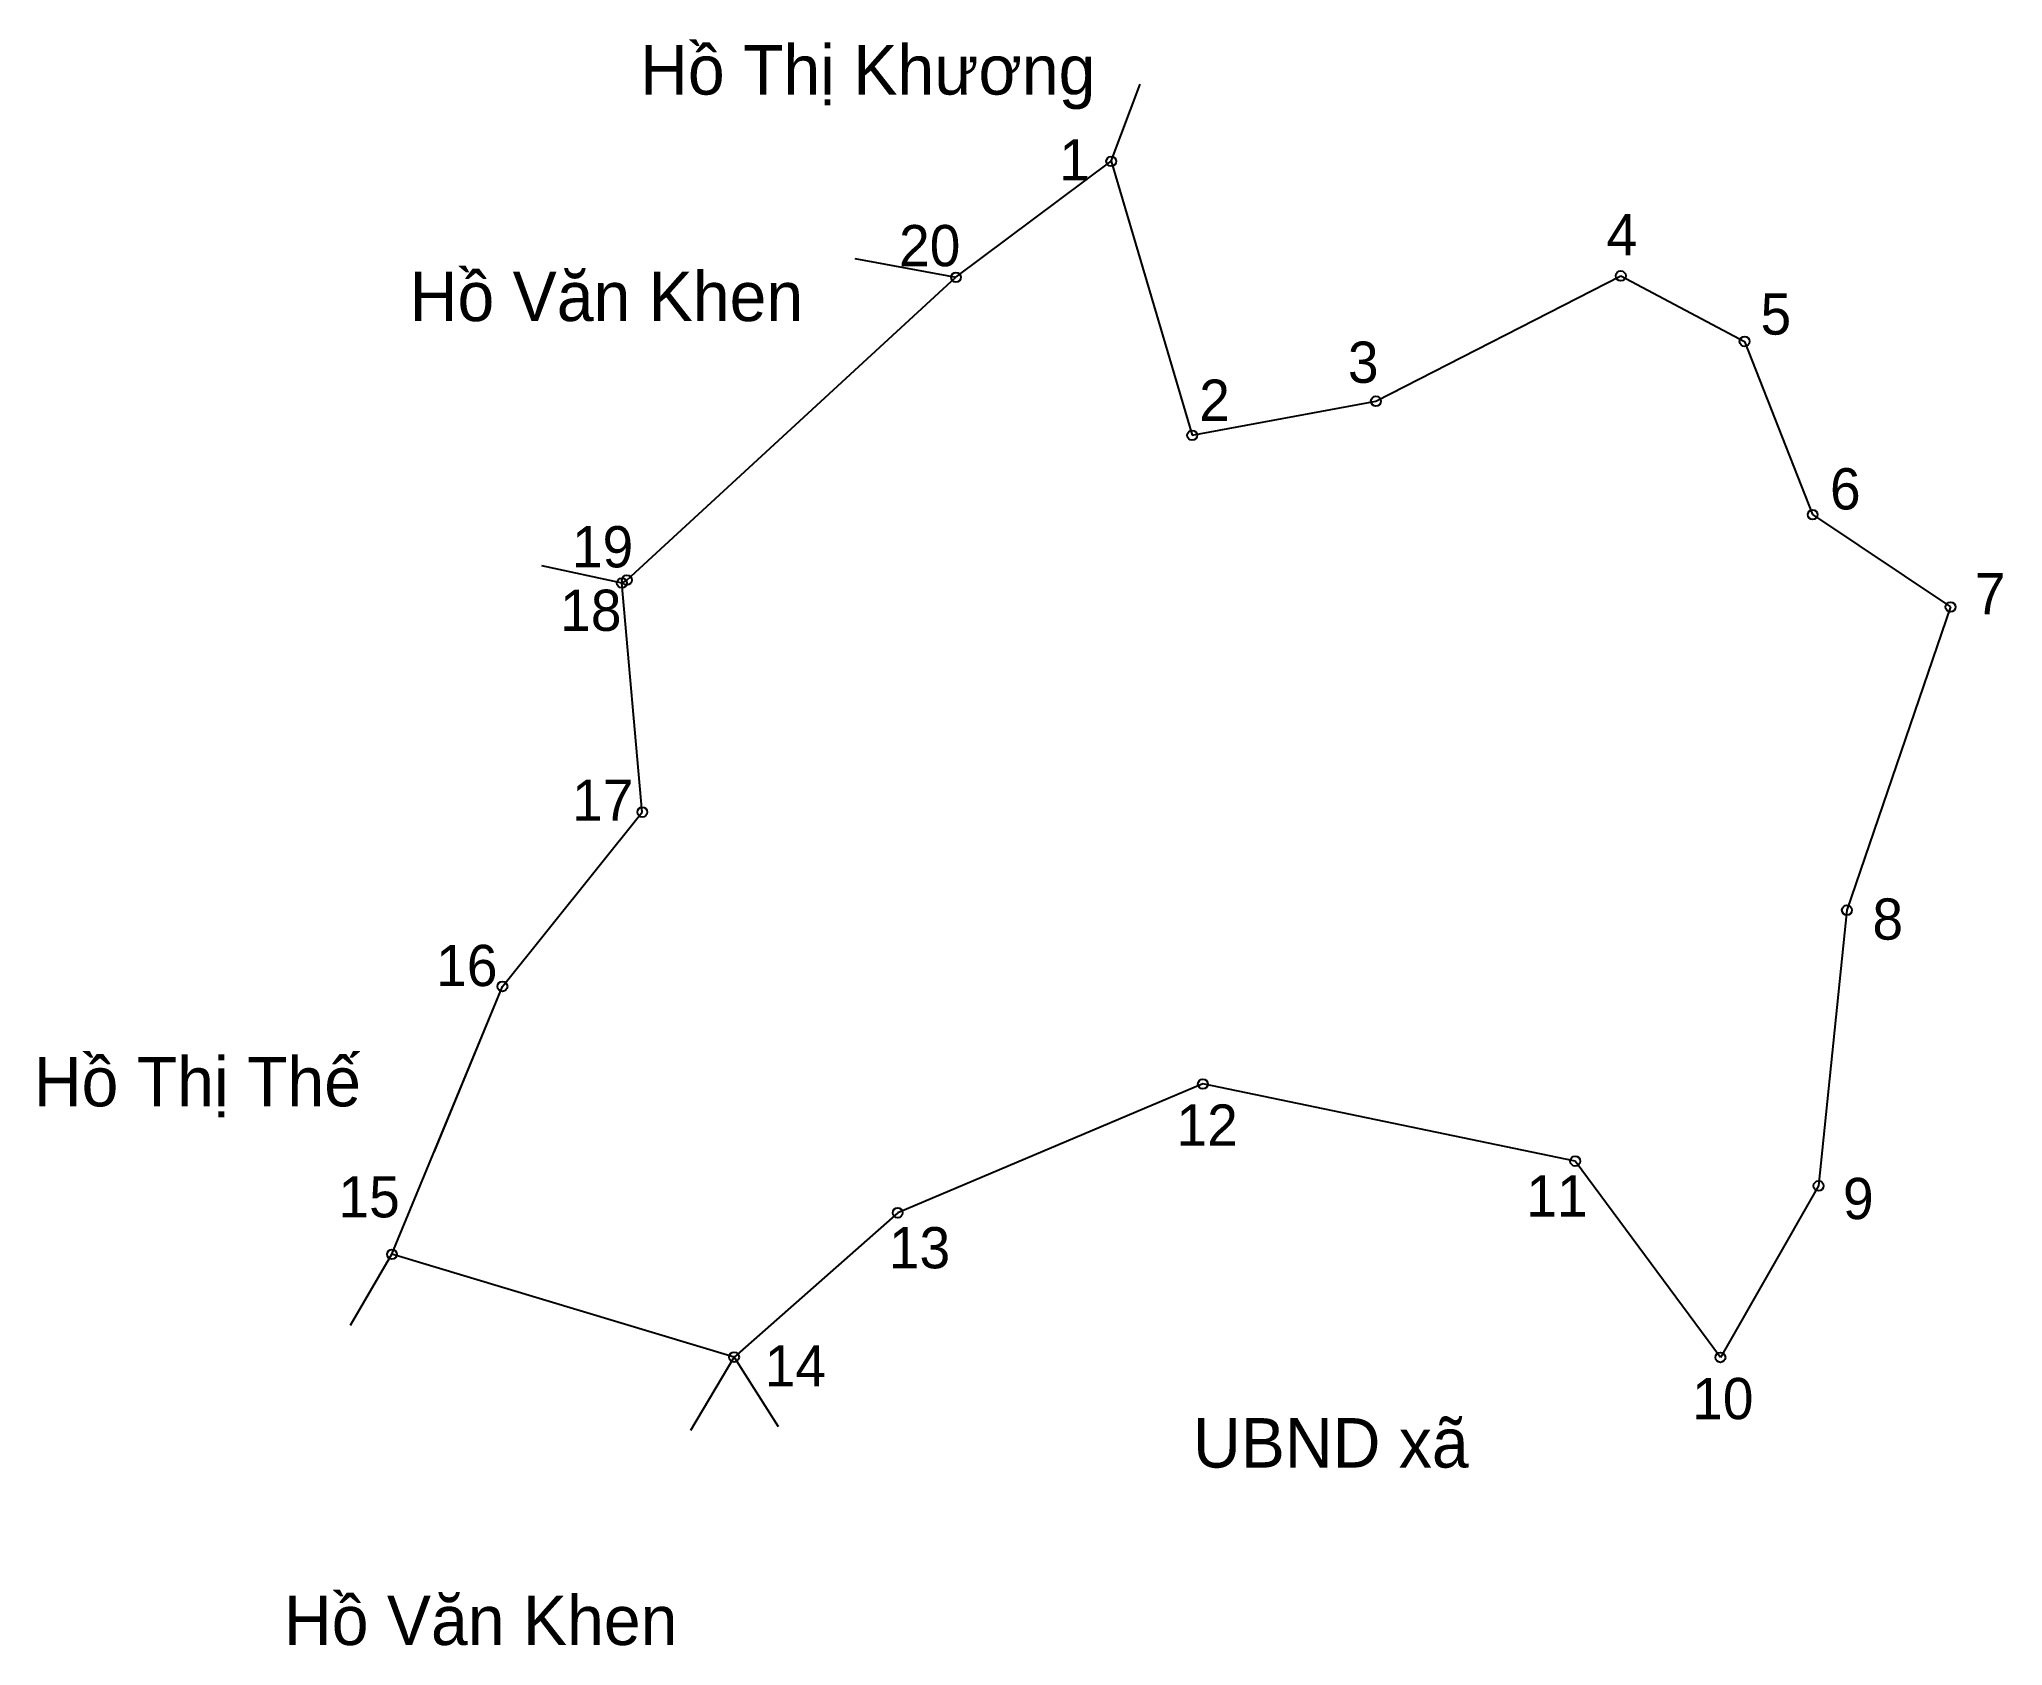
# Model space of a CAD drawing. Extents: x 547190 to 547477, y 1825933 to 1826168.
import ezdxf

# ---------------------------------------------------------------- set-up
doc = ezdxf.new("R2010")
doc.units = 0
for name, color, linetype in [('CanhThua', 7, 'Continuous'), ('MocDinhThua', 7, 'Continuous'), ('RauThua', 7, 'Continuous'), ('SoHieuDinhThua', 7, 'Continuous'), ('TenChuLanCan', 7, 'Continuous')]:
    doc.layers.add(name, color=color, linetype=linetype)

msp = doc.modelspace()

# ---------------------------------------------------------------- linework, layer by layer
at = {"layer": 'CanhThua'}
for p, q in [((547323.94, 1826133.36), (547346.65, 1826150.33)), ((547346.65, 1826150.33), (547358.49, 1826110.25)), ((547275.8, 1826089.08), (547323.94, 1826133.36)), ((547385.37, 1826115.24), (547421.19, 1826133.57)), ((547421.19, 1826133.57), (547439.3, 1826123.98)), ((547439.3, 1826123.98), (547449.25, 1826098.65)), ((547358.49, 1826110.25), (547385.37, 1826115.24)), ((547449.25, 1826098.65), (547469.42, 1826085.15)), ((547275.06, 1826088.66), (547275.8, 1826089.08)), ((547278.05, 1826055.14), (547275.06, 1826088.66)), ((547469.42, 1826085.15), (547454.27, 1826040.8)), ((547257.59, 1826029.65), (547278.05, 1826055.14)), ((547454.27, 1826040.8), (547450.11, 1826000.48)), ((547241.43, 1825990.47), (547257.59, 1826029.65)), ((547360.06, 1826015.38), (547315.41, 1825996.54)), ((547414.52, 1826004.1), (547360.06, 1826015.38)), ((547435.76, 1825975.39), (547414.52, 1826004.1)), ((547450.11, 1826000.48), (547435.76, 1825975.39)), ((547315.41, 1825996.54), (547291.48, 1825975.43)), ((547291.48, 1825975.43), (547241.43, 1825990.47))]:
    msp.add_line(p, q, dxfattribs=at)
at = {"layer": 'MocDinhThua'}
for centre in [(547346.65, 1826150.33), (547323.94, 1826133.36), (547421.19, 1826133.57), (547439.3, 1826123.98), (547385.37, 1826115.24), (547358.49, 1826110.25), (547449.25, 1826098.65), (547275.06, 1826088.66), (547275.8, 1826089.08), (547469.42, 1826085.15), (547278.05, 1826055.14), (547454.27, 1826040.8), (547257.59, 1826029.65), (547360.06, 1826015.38), (547414.52, 1826004.1), (547450.11, 1826000.48), (547315.41, 1825996.54), (547241.43, 1825990.47), (547291.48, 1825975.43), (547435.76, 1825975.39)]:
    msp.add_circle(centre, 0.724, dxfattribs=at)
at = {"layer": 'RauThua'}
for p, q in [((547346.65, 1826150.33), (547350.87, 1826161.59)), ((547309.12, 1826136.12), (547323.94, 1826133.36)), ((547263.33, 1826091.22), (547275.06, 1826088.66)), ((547247.63, 1826005.5), (547257.59, 1826029.65)), ((547235.35, 1825980.1), (547241.43, 1825990.47)), ((547285.13, 1825964.75), (547291.48, 1825975.43)), ((547291.48, 1825975.43), (547297.92, 1825965.29))]:
    msp.add_line(p, q, dxfattribs=at)

# ---------------------------------------------------------------- texts
at = {"layer": 'SoHieuDinhThua'}
for s, p in [('1', (547339.05, 1826147.53)), ('4', (547419.1, 1826136.59)), ('20', (547315.61, 1826134.98)), ('5', (547441.63, 1826124.98)), ('3', (547381.27, 1826117.93)), ('2', (547359.52, 1826112.37)), ('6', (547451.79, 1826099.41)), ('19', (547267.75, 1826090.94)), ('18', (547266.04, 1826081.65)), ('7', (547472.98, 1826084.07)), ('17', (547267.78, 1826053.87)), ('8', (547458, 1826036.49)), ('16', (547247.9, 1826029.7)), ('12', (547356.19, 1826006.36)), ('15', (547233.61, 1825995.87)), ('11', (547407.36, 1825996)), ('9', (547453.69, 1825995.62)), ('13', (547314.12, 1825988.42)), ('14', (547295.95, 1825971.15)), ('10', (547431.63, 1825966.36))]:
    msp.add_text(s, height=6.03, dxfattribs=at).set_placement(p)
at = {"layer": 'TenChuLanCan'}
for s, height, p in [('Hồ Thị Khương', 7.2359, (547277.73, 1826160.09)), ('Hồ Văn Khen', 7.2359, (547244.03, 1826126.96)), ('Hồ Thị Thế', 7.236, (547189.04, 1826012.11)), ('UBND xã', 7.236, (547358.61, 1825959.28)), ('Hồ Văn Khen', 7.2359, (547225.63, 1825933.33))]:
    msp.add_text(s, height=height, dxfattribs=at).set_placement(p)

doc.saveas('drawing.dxf')
